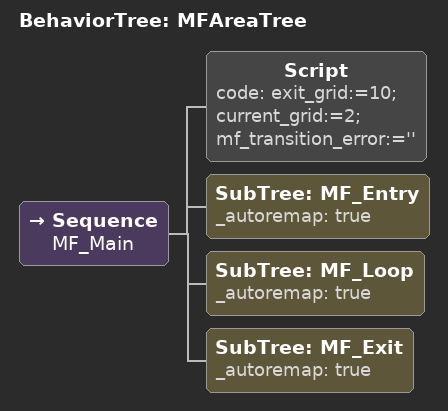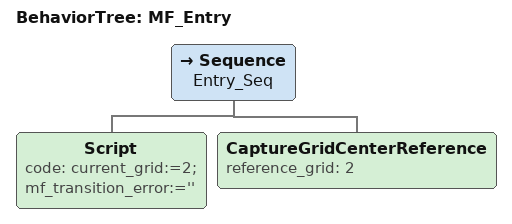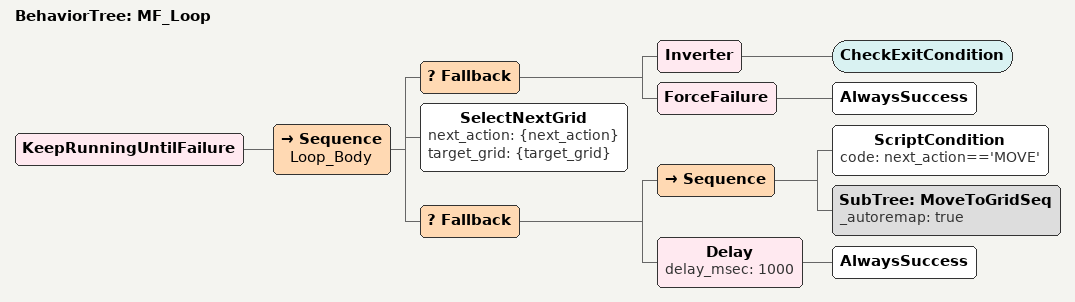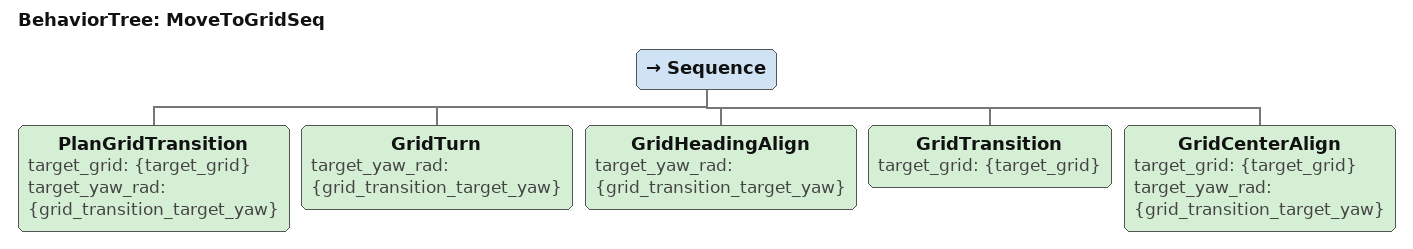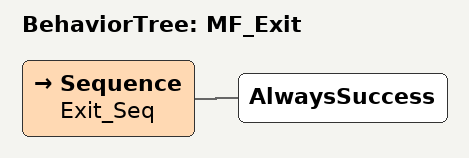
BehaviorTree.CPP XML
<!-- 梅林区行为树 (MF Area) - 离散格间动作版本 -->
<root BTCPP_format="4" main_tree_to_execute="MFAreaTree">
  <BehaviorTree ID="MFAreaTree">
    <Sequence name="MF_Main">
      <Script code="exit_grid:=10; current_grid:=2; mf_transition_error:=''"/>

      <SubTree ID="MF_Entry" _autoremap="true"/>
      <SubTree ID="MF_Loop" _autoremap="true"/>
      <SubTree ID="MF_Exit" _autoremap="true"/>
    </Sequence>
  </BehaviorTree>

  <!-- MF_Entry: MF 外层流程需保证机器人已处于 grid2 的可执行中心姿态 -->
  <BehaviorTree ID="MF_Entry">
    <Sequence name="Entry_Seq">
      <Script code="current_grid:=2; mf_transition_error:=''"/>
      <CaptureGridCenterReference reference_grid="2"/>
    </Sequence>
  </BehaviorTree>

  <!-- MF_Loop: 核心循环 -->
  <BehaviorTree ID="MF_Loop">
    <KeepRunningUntilFailure>
      <Sequence name="Loop_Body">
        <Fallback>
          <Inverter>
            <CheckExitCondition/>
          </Inverter>
          <ForceFailure>
            <AlwaysSuccess/>
          </ForceFailure>
        </Fallback>

        <SelectNextGrid next_action="{next_action}" target_grid="{target_grid}"/>

        <Fallback>
          <Sequence>
            <ScriptCondition code="next_action=='MOVE'"/>
            <SubTree ID="MoveToGridSeq" _autoremap="true"/>
          </Sequence>
          <Delay delay_msec="1000">
            <AlwaysSuccess/>
          </Delay>
        </Fallback>
      </Sequence>
    </KeepRunningUntilFailure>
  </BehaviorTree>

  <!-- MoveToGridSeq: 规划格间 yaw，先转向/对齐，再执行离散上/下阶梯 -->
  <BehaviorTree ID="MoveToGridSeq">
    <Sequence>
      <PlanGridTransition target_grid="{target_grid}" target_yaw_rad="{grid_transition_target_yaw}"/>
      <GridTurn target_yaw_rad="{grid_transition_target_yaw}"/>
      <GridHeadingAlign target_yaw_rad="{grid_transition_target_yaw}"/>
      <GridTransition target_grid="{target_grid}"/>
      <GridCenterAlign target_grid="{target_grid}" target_yaw_rad="{grid_transition_target_yaw}"/>
    </Sequence>
  </BehaviorTree>

  <!-- MF_Exit: 到达出口格后，MF 离散流程完成 -->
  <BehaviorTree ID="MF_Exit">
    <Sequence name="Exit_Seq">
      <AlwaysSuccess/>
    </Sequence>
  </BehaviorTree>
</root>
